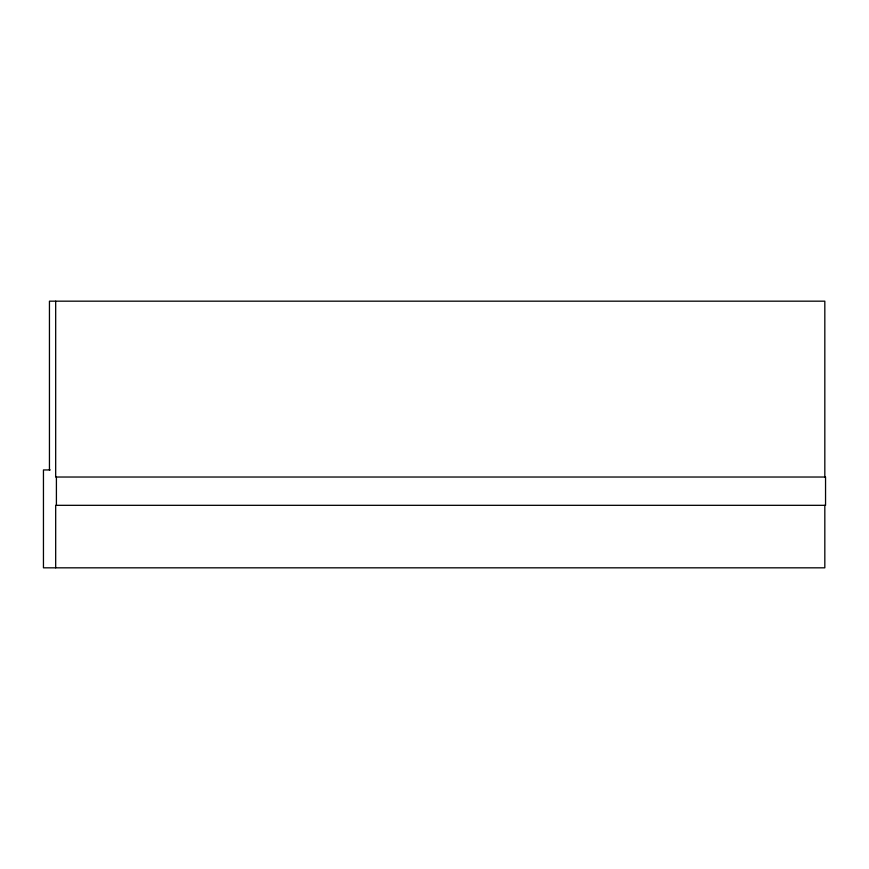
<?xml version="1.0" encoding="UTF-8"?>
<svg xmlns="http://www.w3.org/2000/svg" width="869" height="869" viewBox="0 0 869 869"><rect width="100%" height="100%" fill="white"/><g stroke="black" fill="none" stroke-linecap="round" stroke-linejoin="round"><path stroke-width="1.3" d="M50.228 469.944L43.45 469.944L43.45 567.826L824.822 567.826L824.822 505.323M824.822 477.027L824.822 301.174L49.446 301.174L49.446 469.944M56.409 477.027L56.409 505.323M55.681 301.174L55.681 477.027L825.55 477.027L825.55 505.323L55.681 505.323L55.681 567.826"/></g></svg>
